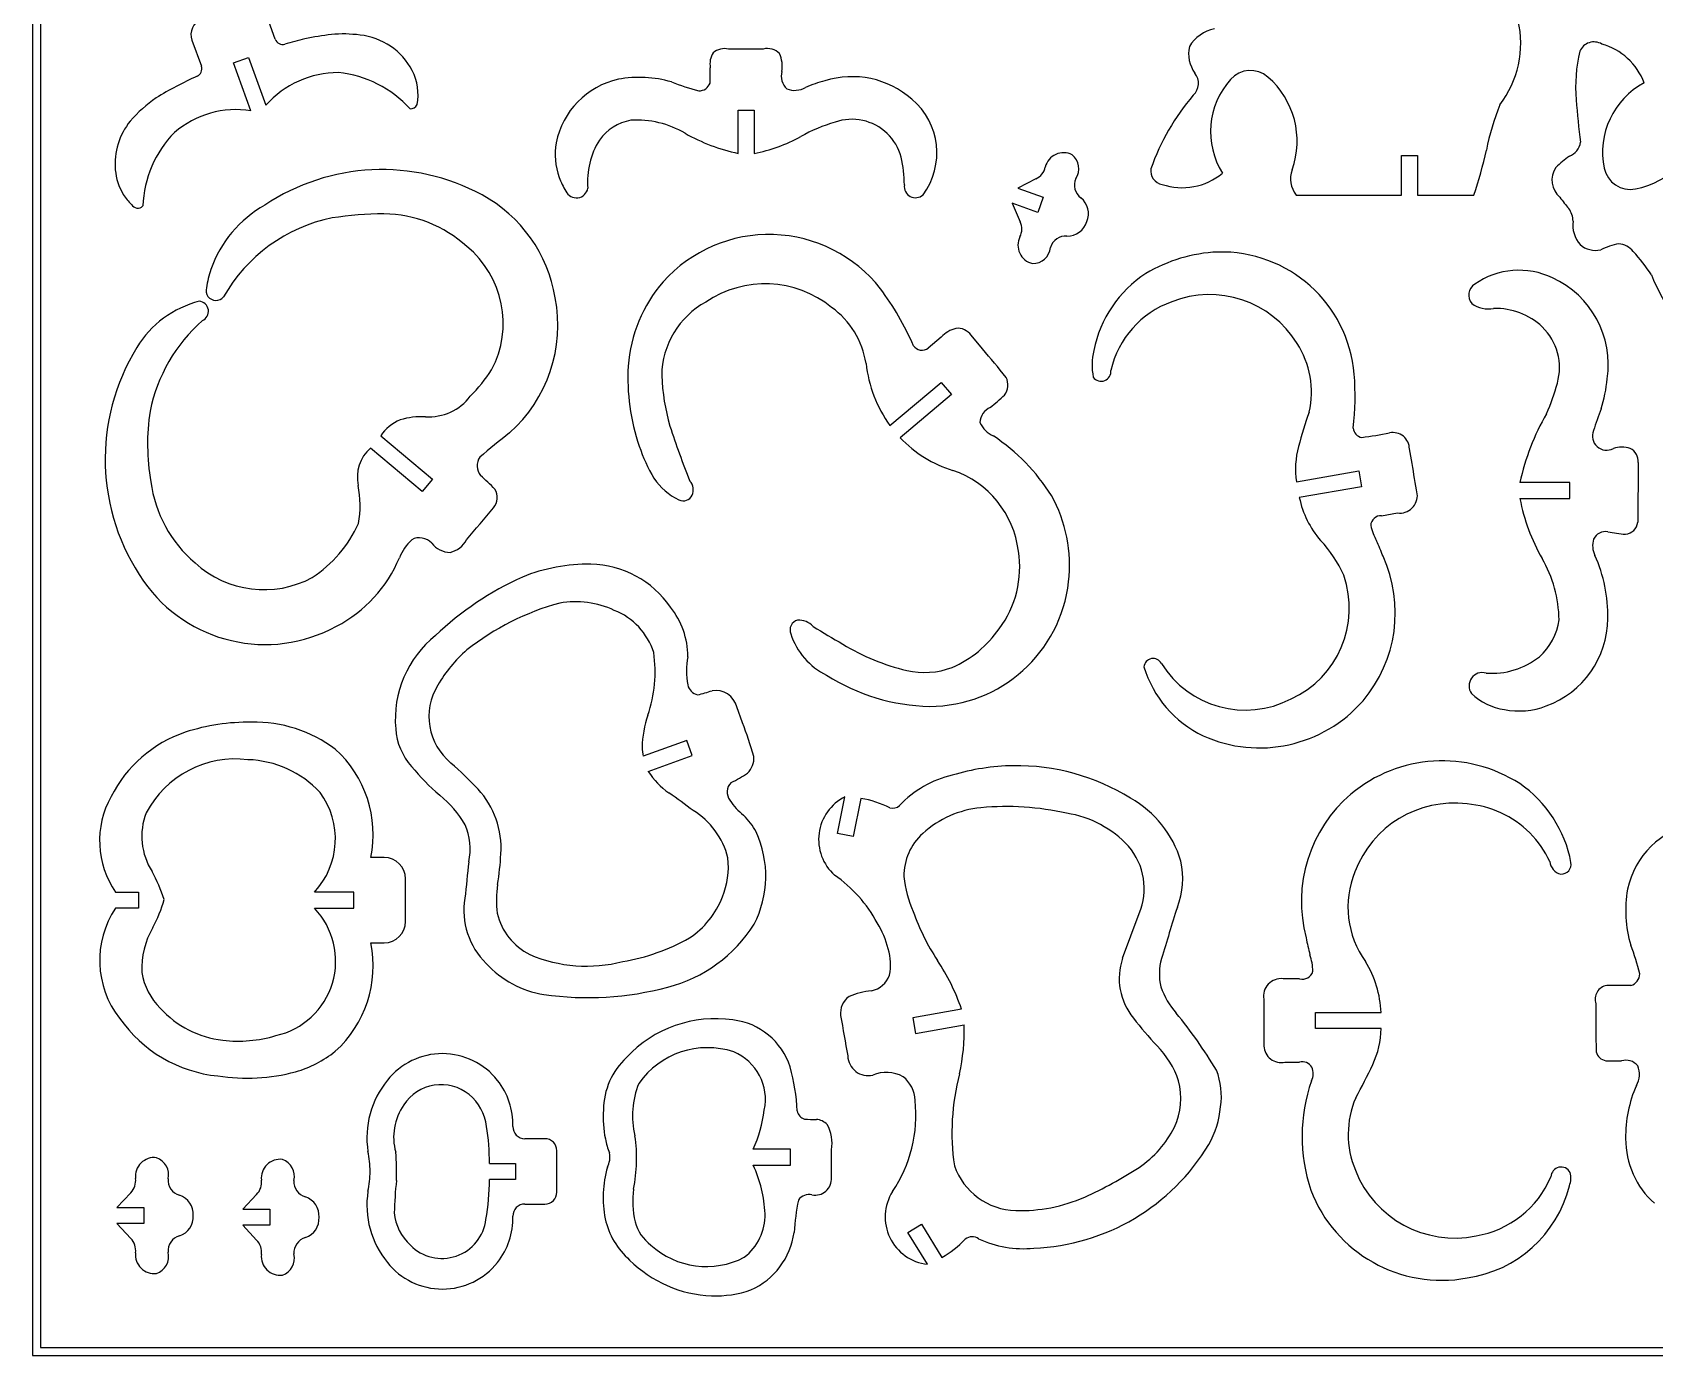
# Model space of a CAD drawing. Extents: x 0 to 427, y 0 to 340.
# Drawn here: x 0 to 210.9, y 0 to 172.1 of the extents above; entities that cross this region are included whole.
import ezdxf

# ---------------------------------------------------------------- set-up
doc = ezdxf.new("R2010")
doc.units = 0
doc.header["$MEASUREMENT"] = 0
doc.layers.add('RED', color=1, linetype='CONTINUOUS')
doc.layers.add('WHITE', color=7, linetype='CONTINUOUS')

msp = doc.modelspace()

# ---------------------------------------------------------------- linework, layer by layer
at = {"layer": 'RED', "linetype": 'Continuous'}
for p, q in [((1.04, 339.305709), (1.04, 1.04)), ((1.04, 1.04), (425.684122, 1.04))]:
    msp.add_line(p, q, dxfattribs=at)
at = {"layer": 'WHITE', "linetype": 'Continuous'}
for p, q in [((0, 340.345709), (0, 0)), ((31.564929, 171.23472), (30.341495, 174.596079)), ((20.730788, 171.098068), (21.96608, 167.704129)), ((26.151302, 168.144099), (28.105862, 168.855501)), ((28.105862, 168.855501), (30.370292, 162.634031)), ((95.024134, 169.941727), (90.512906, 169.941727)), ((28.415732, 161.922628), (26.151302, 168.144099)), ((91.769336, 156.375121), (91.769336, 161.983563)), ((91.769336, 161.983563), (93.849336, 161.983563)), ((93.849336, 161.983563), (93.849336, 156.375122)), ((178.01569, 150.954364), (178.01569, 156.111788)), ((178.01569, 156.111788), (180.09569, 156.111788)), ((180.09569, 156.111788), (180.09569, 150.954364)), ((130.483901, 153.06879), (128.128887, 151.864142)), ((130.731704, 148.703305), (127.417485, 149.909582)), ((127.417485, 149.909582), (128.447198, 147.472995)), ((128.128887, 151.864142), (131.443106, 150.657865)), ((131.443106, 150.657865), (130.731704, 148.703305)), ((164.34048, 150.954364), (178.01569, 150.954364)), ((180.09569, 150.954364), (187.438682, 150.954364)), ((118.184172, 132.458382), (116.486717, 131.034048)), ((123.554165, 130.931378), (122.060923, 132.710954)), ((111.508901, 120.976688), (118.191068, 126.583691)), ((118.191068, 126.583691), (119.528066, 124.990318)), ((119.528066, 124.990318), (112.8459, 119.383315)), ((45.284295, 119.626712), (52.006046, 113.986494)), ((50.669047, 112.393122), (43.947297, 118.03334)), ((179.398628, 116.023228), (179.064041, 117.920767)), ((208.827235, 116.145071), (208.746817, 108.388358)), ((52.006046, 113.986494), (50.669047, 112.393122)), ((164.384022, 113.639798), (172.465195, 115.064727)), ((172.465195, 115.064727), (172.826383, 113.016326)), ((172.826383, 113.016326), (164.74521, 111.591397)), ((199.930497, 113.549651), (193.434497, 113.549651)), ((199.930497, 111.469651), (199.930497, 113.549651)), ((193.434497, 111.46965), (199.930497, 111.469651)), ((175.450642, 109.238165), (177.504671, 109.600346)), ((92.325862, 82.31884), (91.580883, 84.365653)), ((85.087373, 80.022282), (79.408658, 77.955399)), ((80.085823, 75.988377), (85.798775, 78.067721)), ((85.798775, 78.067721), (85.087373, 80.022282)), ((104.688303, 67.923396), (105.657929, 72.672803)), ((107.740654, 72.475998), (106.726265, 67.507331)), ((106.726265, 67.507331), (104.688303, 67.923396)), ((45.739402, 64.777066), (44.009189, 64.777066)), ((48.512736, 56.457066), (48.512736, 62.003733)), ((10.816455, 60.270399), (13.804136, 60.2704)), ((13.804136, 60.2704), (13.804136, 58.1904)), ((41.80063, 60.2704), (36.667948, 60.270399)), ((41.80063, 58.1904), (41.80063, 60.2704)), ((13.804136, 58.1904), (10.816455, 58.1904)), ((36.667948, 58.190399), (41.80063, 58.1904)), ((141.769379, 51.672723), (143.907481, 57.491082)), ((44.009189, 53.683733), (45.739402, 53.683733)), ((120.81766, 45.054384), (114.480644, 43.936998)), ((160.129007, 46.350982), (160.129007, 42.247425)), ((166.841358, 42.543842), (166.841358, 44.623842)), ((166.841358, 44.623842), (175.375952, 44.623842)), ((114.480644, 43.936998), (114.841832, 41.888598)), ((114.841832, 41.888598), (121.178848, 43.005984)), ((175.375952, 42.543842), (166.841358, 42.543842)), ((162.869625, 38.158723), (164.765084, 38.158723)), ((66.638056, 28.210687), (64.038056, 28.210687)), ((68.198056, 21.268356), (68.198056, 26.650687)), ((98.581705, 26.842446), (93.734074, 26.842446)), ((98.581705, 24.762446), (98.581705, 26.842446)), ((103.907865, 23.132108), (103.907865, 26.770377)), ((59.419315, 24.999521), (62.811831, 24.999522)), ((62.811831, 24.999522), (62.811831, 22.919522)), ((93.734074, 24.762446), (98.581705, 24.762446)), ((12.774925, 21.188499), (10.973949, 19.251039)), ((62.811831, 22.919522), (59.419315, 22.919522)), ((10.973949, 19.251039), (14.500867, 19.251039)), ((14.500867, 19.251039), (14.500867, 17.171039)), ((29.145295, 20.964248), (27.344319, 19.026787)), ((27.344319, 19.026787), (30.871238, 19.026787)), ((30.871238, 19.026787), (30.871238, 16.946787)), ((64.038056, 19.708356), (66.638056, 19.708356)), ((14.500867, 17.171039), (10.973949, 17.171039)), ((10.973949, 17.171039), (12.774925, 15.233579)), ((30.871238, 16.946787), (27.344319, 16.946787)), ((27.344319, 16.946787), (29.145295, 15.009327)), ((113.843873, 15.999578), (115.616628, 17.087575)), ((115.616628, 17.087575), (118.269227, 12.765497)), ((116.379416, 11.868226), (113.843873, 15.999578)), ((0, 0), (426.724122, 0))]:
    msp.add_line(p, q, dxfattribs=at)
for centre, radius, start, end in [((22.685349, 171.80947), 2.08, 110, 200), ((180.373963, 170.682705), 13.159302, 322.637044, 13.023227), ((32.542209, 171.590421), 1.04, 200, 285.66541), ((53.739555, 96.003427), 77.463001, 103.681614, 105.665431), ((44.67082, 126.115735), 46.091091, 97.225106, 101.581481), ((40.378521, 154.610042), 17.296363, 82.606757, 94.990046), ((41.651297, 163.041689), 8.772824, 27.970512, 83.764279), ((154.741089, 167.668349), 5.021628, 101.842624, 148.853474), ((203.063139, 168.868676), 2.002668, 59.379178, 156.820322), ((90.696902, 168.015519), 2.599398, 146.268386, 191.263845), ((90.005777, 167.726618), 2.272419, 77.104888, 130.329111), ((95.580918, 167.758592), 2.253017, 45.211097, 104.30766), ((92.941656, 167.621622), 4.569123, 352.443315, 22.329426), ((154.781795, 169.355437), 4.432913, 168.150772, 214.877803), ((219.510351, 165.148033), 18.835849, 166.150053, 185.494333), ((201.867729, 162.649823), 8.245476, 20.547952, 74.413667), ((20.9888, 167.348428), 1.04, 294.657378, 20), ((39.722065, 154.455312), 12.423651, 89.630511, 138.828244), ((38.280213, 152.325561), 14.63251, 42.301147, 84.029703), ((43.06126, 163.992316), 7.083944, 349.707812, 26.528359), ((52.070568, 167.011646), 36.080417, 357.642225, 0.787895), ((99.637039, 166.400496), 2.253003, 164.020037, 226.602841), ((149.525908, 165.473245), 2.106476, 312.90678, 39.76294), ((158.387271, 163.691367), 3.466667, 48.99785, 138.291339), ((37.975707, 128.650197), 41.222521, 113.675301, 122.06685), ((78.469323, 155.69843), 10.563162, 102.459849, 168.744372), ((78.893913, 151.150293), 15.10642, 73.83214, 100.309977), ((95.558043, 198.282426), 34.920852, 249.099796, 255.201828), ((86.710696, 166.007328), 1.489223, 267.230385, 341.196704), ((99.117806, 167.3747), 2.806576, 248.498212, 300.410777), ((107.163464, 149.457272), 16.853691, 104.15916, 113.14677), ((106.592987, 154.591604), 11.756817, 48.639293, 107.586211), ((163.435518, 159.192174), 10.228881, 138.291337, 211.871408), ((153.420756, 157.978476), 11.036568, 340.178189, 48.997854), ((214.411045, 156.523147), 10.228881, 118.128594, 191.708661), ((26.936472, 148.008893), 18.979018, 124.853562, 138.521654), ((49.192976, 163.078076), 0.908932, 264.298332, 337.254079), ((108.491057, 156.430455), 9.124808, 323.313508, 49.954983), ((173.484365, 144.546582), 29.716596, 139.285749, 160.682128), ((219.886442, 150.836005), 31.381163, 157.792635, 169.036821), ((280.915558, 168.63258), 80.328762, 183.774501, 187.741103), ((19.686517, 154.98239), 8.938502, 141.231999, 184.783805), ((26.530939, 149.606019), 12.459988, 81.299607, 130.342666), ((79.125747, 154.07289), 6.748677, 101.327546, 143.222923), ((78.523242, 148.146139), 12.564788, 59.606557, 93.298969), ((109.834815, 141.15472), 20.030815, 105.827061, 119.703404), ((106.577404, 154.231331), 6.575779, 46.073553, 109.598439), ((206.344854, 162.581621), 11.036567, 281.002147, 349.82181), ((28.922152, 148.955056), 14.571634, 135.860502, 177.742642), ((96.747368, 179.919315), 24.064701, 240.45312, 258.061577), ((89.905017, 176.865866), 20.866917, 280.895749, 298.648486), ((106.630782, 154.183604), 6.573512, 14.98048, 46.697238), ((76.750358, 156.234257), 8.77473, 169.98511, 199.912742), ((82.471147, 152.709826), 10.284755, 148.305424, 184.91418), ((134.088688, 154.008638), 2.451799, 63.096683, 166.083464), ((133.734237, 154.387211), 2.326214, 326.252711, 51.002472), ((136.511508, 168.380798), 53.82618, 341.109904, 347.579945), ((199.010241, 158.173357), 2.336634, 291.366647, 351.116755), ((18.18376, 154.853922), 7.430266, 184.763012, 210.95334), ((45.448215, 126.856702), 27.407389, 61.653193, 123.781728), ((94.09087, 151.923445), 19.300496, 1.042275, 11.837824), ((129.600675, 155.031421), 2.15221, 294.228773, 348.390669), ((147.220482, 154.107177), 1.799957, 171.375567, 259.803458), ((167.017994, 153.077321), 3.41702, 160.17819, 218.410329), ((200.520033, 152.903153), 2.921513, 145.675736, 229.861787), ((207.561696, 144.873753), 13.52871, 124.692381, 134.334121), ((207.789538, 155.150855), 3.466666, 191.708655, 281.002146), ((79.161415, 157.266944), 11.394342, 200.665856, 210.745029), ((114.830137, 152.059871), 1.457854, 171.533086, 312.146096), ((137.525254, 152.247933), 2.04084, 155.479284, 234.581902), ((149.50935, 160.157975), 8.245477, 251.564627, 309.452046), ((17.704497, 154.747464), 6.96623, 212.229992, 226.200205), ((49.500459, 134.521195), 18.738054, 9.435032, 61.430534), ((70.73288, 152.10403), 1.516503, 205.886306, 349.543343), ((134.703062, 148.545729), 2.616379, 336.269922, 51.199618), ((215.675359, 162.744205), 20.883225, 215.323514, 220.457651), ((13.696908, 150.203055), 0.946815, 210.711722, 314.609248), ((37.944896, 136.013183), 15.666708, 119.589842, 160.39228), ((43.13176, 127.407444), 20.980581, 101.406112, 150.598241), ((45.956206, 102.926517), 45.583729, 90.302958, 98.799924), ((45.458322, 132.057753), 16.45386, 47.915679, 89.105539), ((197.573563, 147.54108), 2.761021, 0.337537, 36.758032), ((95.771059, 127.369763), 18.451441, 38.180927, 138.155344), ((126.509053, 146.537259), 2.15221, 331.609327, 25.771218), ((134.368824, 143.575713), 2.04084, 85.418092, 164.520705), ((134.58663, 148.225836), 2.616379, 268.800386, 343.730079), ((204.205902, 147.051316), 3.904298, 172.553048, 220.697504), ((48.307182, 134.277197), 12.912528, 332.024287, 50.697956), ((130.604502, 144.435917), 2.451799, 153.916528, 256.903315), ((130.089636, 144.37375), 2.326214, 268.997523, 353.747285), ((154.982386, 123.697938), 19.861381, 92.487811, 120.886093), ((154.591696, 126.195314), 17.351691, 4.791375, 91.556866), ((203.316611, 146.981913), 3.228165, 230.097752, 281.161811), ((208.248658, 135.167223), 9.66086, 101.768734, 116.476696), ((206.007009, 141.882117), 2.756259, 38.495382, 84.353243), ((193.714731, 129.948841), 19.876632, 32.258175, 43.367984), ((36.224392, 136.997969), 13.719972, 161.855391, 172.041663), ((96.483982, 127.255102), 19.063023, 139.328158, 175.62918), ((95.283513, 125.690628), 13.715991, 50.920593, 124.191236), ((153.167219, 127.800441), 15.41862, 122.923613, 168.991601), ((188.47967, 137.936897), 1.693083, 123.371543, 219.55045), ((193.314842, 131.124707), 10.045961, 64.249652, 125.030316), ((192.540548, 128.911717), 12.3784, 351.357122, 65.471865), ((253.289275, 159.324585), 46.702385, 203.693257, 217.894471), ((24.999343, 124.183245), 13.364543, 104.290908, 148.729322), ((21.572791, 135.823852), 1.316565, 293.486948, 84.439171), ((23.851571, 138.526014), 1.270548, 162.997442, 269.560813), ((23.867313, 138.556738), 1.301484, 268.878192, 319.265707), ((49.532813, 134.030173), 18.793011, 311.785966, 10.928136), ((80.909122, 116.851928), 36.64695, 23.322595, 36.743681), ((153.06745, 124.619879), 13.386587, 31.715019, 111.574823), ((92.865301, 127.344595), 11.041002, 118.625687, 179.305644), ((97.330937, 127.270983), 11.21421, 9.16749, 53.952329), ((152.36055, 125.368618), 12.436213, 109.814379, 167.107252), ((189.356249, 139.79783), 3.66049, 233.40818, 280.407111), ((190.288315, 127.378381), 8.823335, 46.710305, 91.758957), ((36.299503, 118.561682), 21.434781, 131.496048, 168.487301), ((120.953778, 130.026662), 3.685645, 103.800835, 138.716791), ((120.320878, 131.500745), 2.11952, 34.818795, 96.673221), ((191.180324, 128.498713), 7.397167, 344.255817, 45.789251), ((37.104861, 116.603059), 27.646852, 148.324746, 215.010251), ((115.686242, 132.152309), 1.375234, 215.141048, 305.595915), ((14.116937, 37.537451), 143.871236, 38.568405, 40.477501), ((154.742601, 125.352148), 11.579499, 346.837931, 32.990216), ((104.525479, 127.131615), 27.09497, 176.664823, 199.010617), ((125.25314, 130.898896), 16.951528, 186.235698, 215.826183), ((145.6355, 128.821754), 7.842579, 165.806978, 191.450032), ((42.855631, 138.915648), 19.962354, 314.886324, 327.602317), ((110.103531, 128.711828), 28.305308, 182.497512, 196.005857), ((124.781278, 126.233056), 2.08, 321.653673, 28.757854), ((138.980303, 127.998907), 1.265839, 215.440656, 6.557648), ((136.405233, 124.761612), 35.594469, 353.368336, 4.645885), ((186.503194, 128.668348), 18.346566, 342.45825, 354.944231), ((51.519713, 128.946544), 6.843888, 266.486708, 322.414532), ((102.134087, 150.993585), 35.610374, 309.004509, 312.982989), ((172.928834, 133.244599), 26.25449, 335.876753, 345.095115), ((42.811709, 118.587681), 27.842332, 171.215449, 190.184706), ((125.426678, 121.294271), 2.209462, 113.473372, 178.112567), ((221.249727, 103.29865), 58.545412, 160.630852, 165.194085), ((223.929842, 106.941929), 31.203014, 150.061613, 167.774164), ((353.917586, 68.121786), 159.69709, 159.848246, 160.922808), ((50.100502, 116.358731), 5.82027, 113.115693, 145.841604), ((50.724647, 111.609281), 10.512952, 87.952148, 106.064404), ((185.275367, 154.124235), 107.633705, 197.975679, 202.03547), ((126.367955, 122.745781), 3.438099, 203.641826, 245.722115), ((173.116257, 120.752137), 1.358489, 184.271835, 259.345867), ((204.708388, 119.61753), 1.85435, 157.824165, 298.072398), ((107.359688, 60.388436), 74.887087, 127.226409, 131.053325), ((98.845789, 124.85112), 20.984435, 198.17511, 210.793907), ((124.273663, 130.180097), 15.721459, 223.373741, 253.06208), ((110.809641, 98.255302), 25.615814, 32.117881, 56.48288), ((175.039925, 115.347956), 10.791945, 164.347373, 189.107127), ((161.110683, 201.914864), 83.330984, 278.109014, 280.631696), ((176.922994, 117.918652), 2.141048, 0.056596, 101.80874), ((206.708822, 114.805916), 3.369754, 71.482017, 109.553306), ((47.364002, 114.215028), 5.123805, 131.822842, 191.583464), ((59.860374, 115.734509), 2.025547, 146.221199, 218.227011), ((-4104.343234, -640.325865), 4350.000953, 9.960704, 10.013099), ((206.835575, 116.244382), 1.994134, 357.145382, 61.762211), ((19.676017, 72.056554), 57.352223, 45.135727, 47.707573), ((87.730277, 118.847225), 8.379327, 214.442065, 244.082963), ((115.5765, 103.090861), 12.733653, 7.010447, 71.136644), ((31.767265, 115.729763), 16.489016, 187.195089, 229.921802), ((29.942731, 110.588832), 12.67089, 349.258533, 11.828705), ((58.360523, 111.615067), 2.082479, 319.352913, 31.612851), ((84.635324, 112.507297), 1.324372, 244.632374, 332.53446), ((84.115888, 112.563513), 1.821096, 338.513457, 40.332441), ((116.213188, 102.798408), 18.649347, 353.412241, 29.121225), ((177.788009, 111.893173), 2.310268, 262.955334, 5.275271), ((-811.000431, 836.505435), 1134.0074, 319.902462, 320.176469), ((177.025785, 114.222412), 12.55925, 192.092363, 220.687818), ((218.797489, 116.368496), 25.831764, 190.932023, 209.457921), ((27.248232, 115.085094), 16.623826, 303.380181, 335.63611), ((182.92333, 110.205514), 9.173523, 194.117874, 207.451612), ((175.361577, 107.90496), 1.336177, 86.178013, 177.29877), ((206.996392, 108.590021), 1.762003, 275.452419, 353.428017), ((53.867247, 101.303954), 6.625073, 133.380722, 158.161039), ((50.329068, 104.247809), 2.127504, 41.736341, 118.4096), ((54.328755, 107.522978), 3.045277, 217.619478, 270.20962), ((53.597026, 107.638944), 3.247336, 283.224252, 331.746489), ((155.159892, 94.572138), 16.844168, 24.242114, 42.882618), ((151.080877, 94.868864), 26.175533, 20.323403, 25.109709), ((205.681582, 105.344362), 2.798979, 162.453245, 206.987226), ((204.568722, 105.476282), 1.711029, 79.901471, 155.412591), ((209.038347, 128.35188), 21.597392, 258.868534, 265.020786), ((31.456578, 110.508812), 17.602674, 297.336296, 337.485605), ((114.957796, 102.546168), 13.422272, 323.336907, 8.996256), ((159.554214, 96.611825), 17.67283, 319.694048, 24.569453), ((182.524268, 95.550792), 15.992357, 0.581857, 30.488838), ((185.653583, 96.207029), 19.21788, 358.96887, 24.165121), ((30.11443, 112.869086), 13.248548, 227.425224, 298.295662), ((80.576526, 64.053936), 40.858052, 114.377441, 133.589399), ((72.350077, 79.854825), 23.090875, 89.297178, 111.96668), ((72.345226, 90.053377), 12.893805, 34.504529, 88.719721), ((158.267278, 97.207275), 12.977844, 294.572085, 19.26072), ((30.260946, 111.738534), 19.250545, 214.838294, 298.816906), ((116.611353, 102.674664), 18.239778, 270.162931, 353.654896), ((77.633661, 64.902615), 34.201233, 105.368786, 128.183516), ((70.617114, 86.174952), 11.883633, 64.864974, 99.922968), ((74.937913, 90.940091), 10.28144, 359.818896, 38.620513), ((72.491804, 88.83749), 8.69539, 17.459398, 68.598781), ((99.838631, 94.388702), 1.324372, 104.706185, 202.290463), ((99.621933, 93.119615), 2.552872, 42.509246, 92.683218), ((190.853997, 96.673622), 7.721764, 311.52116, 352.855105), ((192.643005, 95.970427), 12.225834, 290.186472, 359.488061), ((61.184245, 82.740365), 14.001069, 128.829579, 184.919719), ((107.346276, 96.72585), 9.183074, 198.011547, 243.680309), ((165.837072, 198.813193), 122.262961, 238.25178, 240.365877), ((113.783807, 102.866789), 14.56221, 293.545858, 325.083369), ((68.338779, 78.201713), 18.024996, 131.093793, 150.05367), ((64.339073, 88.90125), 16.643276, 340.352175, 8.796277), ((95.014222, 89.073938), 9.965077, 169.396688, 190.642759), ((120.449033, 117.197922), 28.894515, 238.572731, 256.465137), ((189.781466, 98.725008), 9.984177, 265.683489, 308.32398), ((115.964694, 99.082215), 10.233126, 257.137334, 290.81565), ((145.741412, 89.466312), 1.209869, 27.79592, 174.353977), ((158.604346, 93.871722), 14.705498, 196.946671, 244.312061), ((157.740468, 96.835065), 12.874024, 211.907523, 297.394307), ((188.549418, 87.103517), 1.733578, 73.905773, 215.04498), ((59.316335, 83.105946), 7.763141, 148.175623, 230.950164), ((86.858687, 87.585612), 1.675529, 192.12976, 257.688037), ((82.384883, 103.903264), 18.420507, 282.913224, 288.994366), ((88.843163, 83.708586), 2.815465, 13.496019, 99.462388), ((117.261428, 110.514251), 26.086152, 237.576383, 268.68598), ((159.56525, 96.883042), 17.841139, 245.723243, 319.006879), ((192.706813, 92.12206), 8.201676, 227.160758, 260.877141), ((193.29464, 93.974358), 10.127804, 259.254949, 290.623157), ((27.969602, 56.553613), 25.824203, 88.876792, 108.255247), ((28.910447, 64.956294), 17.421982, 53.095581, 91.429514), ((92.854625, 78.929961), 13.566178, 161.18538, 179.219524), ((45.113193, 63.898586), 50.678811, 16.067907, 21.313486), ((25.341678, 65.026256), 16.955525, 108.790517, 153.085421), ((55.387865, 82.0885), 8.17156, 183.851316, 221.858296), ((29.266088, 67.749248), 15.039711, 348.602052, 47.782159), ((85.889989, 79.206177), 6.600916, 180.793597, 190.922767), ((26.400852, 64.487292), 13.121027, 82.917903, 152.29101), ((27.558863, 64.040397), 13.475659, 43.114065, 88.045078), ((73.041004, 96.106061), 30.702596, 219.357732, 229.157222), ((21.943084, 39.97574), 49.311502, 43.11286, 48.797628), ((88.424945, 81.282747), 9.87782, 212.410785, 235.071252), ((91.045999, 77.726551), 2.773333, 314.560886, 4.109332), ((127.958523, 47.966625), 28.758876, 90.850034, 106.849998), ((127.998729, 48.779603), 27.946632, 58.033945, 90.957183), ((183.352671, 58.778098), 18.574894, 57.248649, 129.877366), ((92.07101, 73.308805), 1.740082, 134.510276, 218.561403), ((85.067351, 87.369539), 14.064159, 294.282985, 304.295482), ((122.772722, 62.056026), 13.799214, 103.19739, 136.600406), ((184.304015, 61.191895), 16.03813, 10.534184, 55.441588), ((20.502931, 66.962703), 11.773476, 150.828632, 214.640264), ((29.253725, 67.196686), 10.14614, 316.948742, 36.630321), ((44.976554, 62.676741), 12.956056, 29.476388, 51.95032), ((49.649818, 66.015096), 11.2893, 356.182854, 42.741672), ((9.417327, -31.047634), 127.455114, 53.108289, 54.864475), ((97.742976, 76.786021), 8.382632, 212.970612, 230.968014), ((108.429394, 67.129885), 6.197174, 116.565103, 228.452975), ((105.430878, 59.151179), 13.52353, 63.270311, 80.165847), ((136.039341, 60.389447), 13.856894, 16.470519, 60.825651), ((183.41921, 59.055987), 18.405725, 130.590965, 194.857317), ((184.862023, 58.10683), 13.752975, 82.949219, 159.523491), ((185.526256, 58.784162), 13.011989, 45.05164, 85.486653), ((22.753463, 67.547323), 8.529447, 159.112811, 212.462408), ((80.654289, 62.289236), 10.087224, 14.124839, 58.470949), ((86.828666, 64.305523), 8.208819, 27.640105, 46.64671), ((111.819467, 72.627916), 1.431431, 257.658519, 310.362676), ((124.587822, 58.203747), 13.111893, 95.438039, 132.206559), ((126.650056, 35.510488), 35.898585, 77.385275, 95.282151), ((132.35992, 56.864538), 13.842846, 42.671062, 81.148004), ((49.150167, 65.902758), 7.772007, 347.564565, 23.903546), ((81.670031, 62.370507), 13.693276, 332.752796, 24.797913), ((120.800197, 62.362443), 7.486894, 132.116524, 180.488545), ((185.571714, 58.849468), 12.933662, 24.651587, 44.989781), ((218.302377, 58.328522), 11.121527, 101.449961, 167.877421), ((136.170852, 60.766097), 8.401258, 337.056434, 40.722632), ((45.739402, 62.003733), 2.773333, 0, 90), ((2109.845153, -155.248901), 2064.80315, 173.898224, 174.030692), ((25.298628, 67.071806), 35.661321, 350.644705, 357.093475), ((80.185028, 63.596721), 10.316277, 337.523314, 6.423534), ((139.284668, 62.045061), 10.296995, 338.759205, 12.753419), ((199.137142, 64.415044), 1.818581, 185.394051, 257.616748), ((198.834781, 63.893982), 1.258264, 266.006332, 10.534184), ((-4.438695, 52.217717), 22.702719, 18.263284, 28.266662), ((76.339054, 59.198885), 15.988768, 172.53975, 186.015865), ((93.759226, 47.495141), 18.341608, 28.590195, 54.848563), ((127.988637, 63.831054), 14.754859, 185.961527, 204.324529), ((183.176017, 58.323059), 12.104052, 157.690148, 215.78651), ((1.2801, 63.548019), 16.391673, 331.277341, 345.097119), ((65.75909, 57.895637), 9.652411, 170.542085, 225.602415), ((78.998105, 63.857622), 11.514743, 304.027323, 338.581681), ((223.14863, 57.890893), 15.962518, 169.995148, 196.43472), ((20.897639, 51.391772), 12.159424, 146.004755, 218.158137), ((29.504135, 51.313787), 9.930157, 282.578617, 43.82816), ((68.267095, 59.369461), 8.043514, 193.26964, 243.471654), ((142.264932, 67.518175), 29.390837, 199.40459, 213.244845), ((1292.117973, -300.084174), 1198.097584, 162.594051, 162.928456), ((24.629975, 50.405406), 10.405544, 149.601885, 183.089697), ((45.739402, 56.457066), 2.773334, 270, 0), ((78.029098, 66.038511), 18.677681, 284.223246, 327.85686), ((99.51595, 49.952311), 12.125692, 14.009637, 31.413563), ((29.266088, 50.711552), 15.03971, 312.218505, 11.397948), ((72.414634, 77.4526), 26.553196, 279.420124, 299.379995), ((104.782222, 50.873816), 6.803646, 348.211067, 17.21808), ((192.815911, 59.413431), 27.657043, 190.577572, 195.250557), ((183.331661, 43.596152), 26.385525, 13.236309, 21.752873), ((68.565766, 59.812926), 13.002926, 222.675408, 260.894722), ((72.050119, 69.309725), 18.656708, 246.713352, 284.624619), ((94.780174, 36.157464), 27.515556, 18.865124, 33.653142), ((149.40729, 49.033076), 8.081177, 160.934951, 219.520279), ((154.176889, 49.644497), 7.631487, 164.872611, 192.752372), ((159.109505, 49.817918), 7.396759, 1.254779, 18.284187), ((161.672864, 44.064181), 13.714512, 2.33877, 31.573616), ((22.493361, 51.125926), 8.352676, 188.824506, 225.392727), ((108.496311, 50.511017), 3.12, 281.341508, 340.777269), ((162.35122, 46.766219), 2.260675, 82.778184, 190.584083), ((163.173308, -512.924805), 561.934023, 89.835493, 90.054845), ((165.147427, 50.37291), 1.412828, 255.208363, 343.848604), ((207.448717, 49.654629), 1.567603, 285.236151, 359.377119), ((72.263503, 86.063556), 39.511143, 261.624142, 285.192968), ((107.676292, 44.558185), 2.6, 124.679881, 187.366035), ((110.02093, 37.947649), 9.547859, 95.475456, 113.61007), ((157.14472, 51.756851), 11.081832, 200.036879, 220.609065), ((205.024852, 46.346615), 1.813585, 99.354058, 198.723482), ((207.078009, -357.378519), 405.5214, 89.889417, 90.331739), ((26.197418, 53.830654), 12.900529, 222.114654, 263.536496), ((101.179747, 5.430889), 61.571165, 30.983031, 39.438261), ((410.3227, 44.199064), 207.021374, 179.566755, 181.298756), ((25.867712, 53.983869), 17.699062, 214.81383, 264.353665), ((88.8204, 28.053348), 15.766612, 81.70182, 137.1428), ((90.085429, 34.844578), 8.86807, 17.691198, 83.457147), ((2655.478978, 489.86397), 2589.022719, 189.911475, 190.029509), ((93.76462, 42.45916), 27.419681, 347.727458, 1.142712), ((179.812829, 72.241572), 46.327307, 217.732148, 223.575226), ((1266.206895, 41.75051), 1106.077999, 179.974259, 180.077221), ((164.176693, 42.673862), 11.200014, 334.527134, 359.334842), ((26.708605, 58.311324), 17.410264, 263.524824, 286.545749), ((137.20699, 31.620494), 12.539856, 19.163107, 43.850629), ((162.393655, 40.374864), 2.266678, 182.910438, 282.12152), ((29.901471, 51.587584), 15.29825, 286.431115, 308.248302), ((53.31352, 30.149849), 9.121757, 38.218831, 141.694875), ((83.736991, 31.833932), 9.493595, 132.997596, 179.146146), ((87.797307, 29.118853), 10.927889, 71.900091, 144.878969), ((88.602025, 33.310021), 6.71563, 348.171427, 67.312014), ((108.67059, 39.070146), 2.651201, 182.125853, 283.16312), ((165.141285, 36.787725), 1.421675, 30.135058, 105.344251), ((204.867244, 39.88789), 1.56, 194.139948, 259.846995), ((206.124258, 81.030493), 42.705662, 267.944152, 270.68578), ((207.219563, 36.43953), 1.976653, 39.439132, 107.189545), ((27.887223, 60.629962), 24.549074, 261.187671, 284.970473), ((75.303922, 30.961134), 24.143657, 2.027161, 15.811079), ((111.020665, 32.165772), 4.662247, 61.869858, 111.997666), ((110.582484, 32.995877), 4.209272, 2.592163, 51.221443), ((149.459235, 29.014088), 29.888342, 165.236011, 188.310638), ((145.613551, 33.79241), 8.99333, 350.875668, 21.76232), ((164.564474, 36.677318), 1.985466, 331.586054, 24.524929), ((121.422023, 62.166347), 58.187231, 330.531251, 335.305528), ((206.134201, 36.589718), 2.836248, 329.328768, 22.940448), ((55.256452, 28.346651), 11.766013, 140.668881, 188.776), ((53.157306, 29.432939), 5.809822, 51.305408, 146.891191), ((52.664693, 29.035755), 6.429229, 6.97375, 50.091783), ((53.146412, 30.018258), 9.334457, 358.697871, 38.218833), ((89.160561, 31.204788), 11.125232, 157.81461, 193.666599), ((140.355285, 33.469151), 8.987485, 335.291292, 14.614411), ((187.456825, 28.515303), 22.34379, 161.154982, 198.224443), ((223.925558, 28.452265), 16.746489, 156.451474, 180.818608), ((54.313598, 28.408402), 7.341504, 145.122555, 195.513693), ((88.506455, 31.026434), 14.293541, 176.193241, 191.488423), ((76.996171, 34.329449), 18.336101, 335.900636, 352.491538), ((100.790369, 32.096158), 1.386666, 191.691002, 253.689546), ((97.014479, 31.302655), 17.872503, 326.067782, 6.049666), ((142.642677, 33.361653), 11.892138, 330.279484, 355.198678), ((183.27277, 28.764791), 12.168185, 156.887772, 202.531545), ((31.75481, 25.280375), 27.66593, 359.418347, 9.436566), ((64.038056, 29.770687), 1.56, 178.697871, 270), ((101.605077, 42.032678), 11.331539, 263.899966, 271.716224), ((101.827865, 28.629492), 2.08, 42.744924, 86.78689), ((98.997647, 27.623097), 4.98371, 350.148142, 29.026493), ((136.04527, 36.054363), 13.994218, 304.179702, 333.051522), ((66.638056, 26.650687), 1.56, 0, 90), ((83.464215, 29.825174), 9.114708, 190.4013, 202.378038), ((58.516581, 25.628899), 20.051528, 348.542876, 8.452351), ((129.161532, 41.706416), 27.742697, 272.172564, 329.11563), ((218.305511, 28.143212), 11.124952, 179.640528, 228.541974), ((15.840869, 23.304577), 2.451799, 83.096683, 186.083464), ((15.378315, 23.539091), 2.326214, 346.252711, 71.002472), ((32.21124, 23.080326), 2.451799, 83.096683, 186.083464), ((31.748686, 23.314839), 2.326214, 346.252711, 71.002472), ((29.023064, 23.622143), 14.895999, 1.297797, 11.341312), ((20.904103, 23.959273), 26.452498, 357.408464, 5.391532), ((72.379406, 25.802446), 2.71338, 331.465224, 11.751194), ((29.023064, 24.2969), 14.895999, 348.658688, 358.702202), ((88.506455, 20.578457), 14.293541, 164.050057, 191.201533), ((77.801502, 17.523466), 17.499991, 3.055678, 24.434719), ((128.054449, 27.517581), 8.643864, 199.065805, 268.746767), ((115.918409, 67.445619), 51.280097, 294.069237, 303.07935), ((184.963833, 29.179099), 13.89146, 201.437164, 281.485309), ((185.571464, 28.318407), 12.933968, 279.606329, 336.888707), ((198.796289, 23.191446), 1.329829, 28.144075, 177.839208), ((197.254513, 23.113608), 2.804459, 338.409929, 14.56175), ((11.273704, 22.730688), 2.15221, 314.228773, 8.390668), ((19.672382, 22.825431), 2.04084, 175.479284, 254.581902), ((27.644074, 22.506437), 2.15221, 314.228773, 8.390669), ((36.042752, 22.60118), 2.04084, 175.479284, 254.581902), ((55.256452, 19.572392), 11.766014, 171.224002, 219.331118), ((111.495908, 16.232755), 64.49782, 174.188798, 177.923722), ((31.75481, 22.638668), 27.665931, 349.753317, 0.581653), ((66.638056, 21.268356), 1.56, 270, 0), ((89.329922, 20.05728), 11.273866, 171.899024, 193.567343), ((101.760685, 23.010426), 2.150625, 259.5608, 3.243519), ((117.087952, 18.024763), 6.197174, 147.811754, 263.434898), ((183.251502, 28.000774), 18.207264, 200.826073, 280.506957), ((184.304039, 25.975778), 16.038105, 278.128356, 345.947934), ((18.286617, 18.381251), 2.616379, 356.269922, 71.199618), ((34.656987, 18.156999), 2.616379, 356.269922, 71.199618), ((64.038056, 18.148356), 1.56, 90, 181.302131), ((129.852701, 14.079795), 30.866521, 168.511215, 176.41434), ((100.974764, 19.273398), 1.6697, 76.271861, 145.143559), ((128.591487, 39.021335), 20.158631, 267.935825, 294.129986), ((18.286617, 18.040827), 2.616379, 288.800386, 3.730079), ((34.656987, 17.816576), 2.616379, 288.800386, 3.730079), ((53.659844, 19.24231), 6.653517, 185.80365, 227.257905), ((53.251934, 18.406213), 5.768848, 224.596357, 353.141105), ((53.146412, 17.900785), 9.334457, 321.781165, 1.302129), ((84.151191, 19.878989), 9.88666, 192.128311, 228.936295), ((83.619137, 18.739019), 5.413506, 194.183404, 233.742868), ((88.392415, 18.26275), 6.886917, 307.295734, 1.61068), ((11.273704, 13.69139), 2.15221, 351.609327, 45.771218), ((19.672382, 13.596647), 2.04084, 105.418092, 184.520705), ((27.644074, 13.467139), 2.15221, 351.609327, 45.771218), ((36.042752, 13.372395), 2.04084, 105.418092, 184.520705), ((89.546868, 17.316656), 9.58915, 293.911079, 352.169547), ((111.54139, 24.496741), 13.523531, 299.834153, 316.177431), ((122.221699, 13.952592), 1.49833, 56.710476, 128.038165), ((128.758301, 27.094554), 13.191374, 244.330586, 276.332304), ((15.840869, 13.117501), 2.451799, 173.916528, 276.903315), ((15.378315, 12.882988), 2.326214, 288.997523, 13.747285), ((32.21124, 12.893249), 2.451799, 173.916528, 276.903315), ((31.748686, 12.658736), 2.326214, 288.997523, 13.747285), ((87.634655, 22.314995), 10.730824, 227.735074, 297.35443), ((53.31352, 17.769195), 9.121758, 218.305124, 321.781167), ((89.016933, 23.858902), 16.118244, 225.185971, 267.501832), ((88.71296, 22.076783), 14.326353, 268.405743, 289.238571)]:
    msp.add_arc(centre, radius, start, end, dxfattribs=at)

doc.saveas('drawing.dxf')
